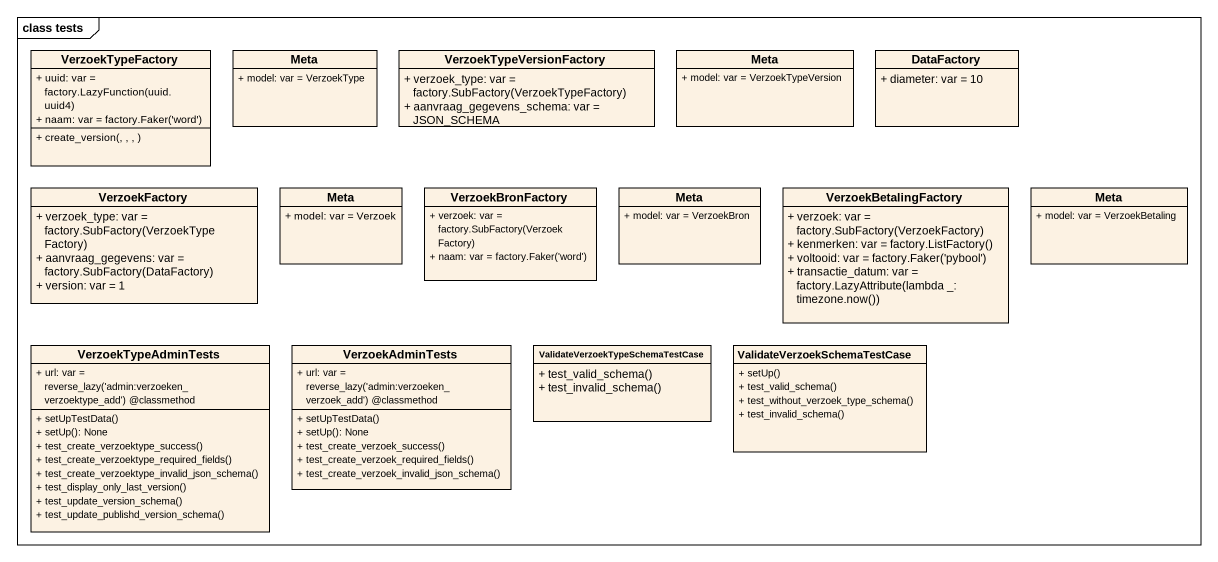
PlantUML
@startuml
mainframe class tests
hide circle
hide empty members
skinparam classAttributeIconSize 0
class VerzoekTypeFactory {
  {field} + uuid: var = factory.LazyFunction(uuid.uuid4)
  {field} + naam: var = factory.Faker('word')
  + create_version(, , , )
}
class Meta {
  + model: var = VerzoekType
}
class VerzoekTypeVersionFactory {
  {field} + verzoek_type: var = factory.SubFactory(VerzoekTypeFactory)
  + aanvraag_gegevens_schema: var = JSON_SCHEMA
}
class "Meta" as Meta_2 {
  + model: var = VerzoekTypeVersion
}
class DataFactory {
  + diameter: var = 10
}
class VerzoekFactory {
  {field} + verzoek_type: var = factory.SubFactory(VerzoekTypeFactory)
  {field} + aanvraag_gegevens: var = factory.SubFactory(DataFactory)
  + version: var = 1
}
class "Meta" as Meta_3 {
  + model: var = Verzoek
}
class VerzoekBronFactory {
  {field} + verzoek: var = factory.SubFactory(VerzoekFactory)
  {field} + naam: var = factory.Faker('word')
}
class "Meta" as Meta_4 {
  + model: var = VerzoekBron
}
class VerzoekBetalingFactory {
  {field} + verzoek: var = factory.SubFactory(VerzoekFactory)
  {field} + kenmerken: var = factory.ListFactory()
  {field} + voltooid: var = factory.Faker('pybool')
  {field} + transactie_datum: var = factory.LazyAttribute(lambda _: timezone.now())
}
class "Meta" as Meta_5 {
  + model: var = VerzoekBetaling
}
class VerzoekTypeAdminTests {
  {field} + url: var = reverse_lazy('admin:verzoeken_verzoektype_add') @classmethod
  + setUpTestData()
  + setUp(): None
  + test_create_verzoektype_success()
  + test_create_verzoektype_required_fields()
  + test_create_verzoektype_invalid_json_schema()
  + test_display_only_last_version()
  + test_update_version_schema()
  + test_update_publishd_version_schema()
}
class VerzoekAdminTests {
  {field} + url: var = reverse_lazy('admin:verzoeken_verzoek_add') @classmethod
  + setUpTestData()
  + setUp(): None
  + test_create_verzoek_success()
  + test_create_verzoek_required_fields()
  + test_create_verzoek_invalid_json_schema()
}
class "ValidateVerzoekTypeSchemaTestCase" as ValidateVerzoekTypeSchemaTes {
  + test_valid_schema()
  + test_invalid_schema()
}
class "ValidateVerzoekSchemaTestCase" as ValidateVerzoekSchemaTestCas {
  + setUp()
  + test_valid_schema()
  + test_without_verzoek_type_schema()
  + test_invalid_schema()
}
@enduml
